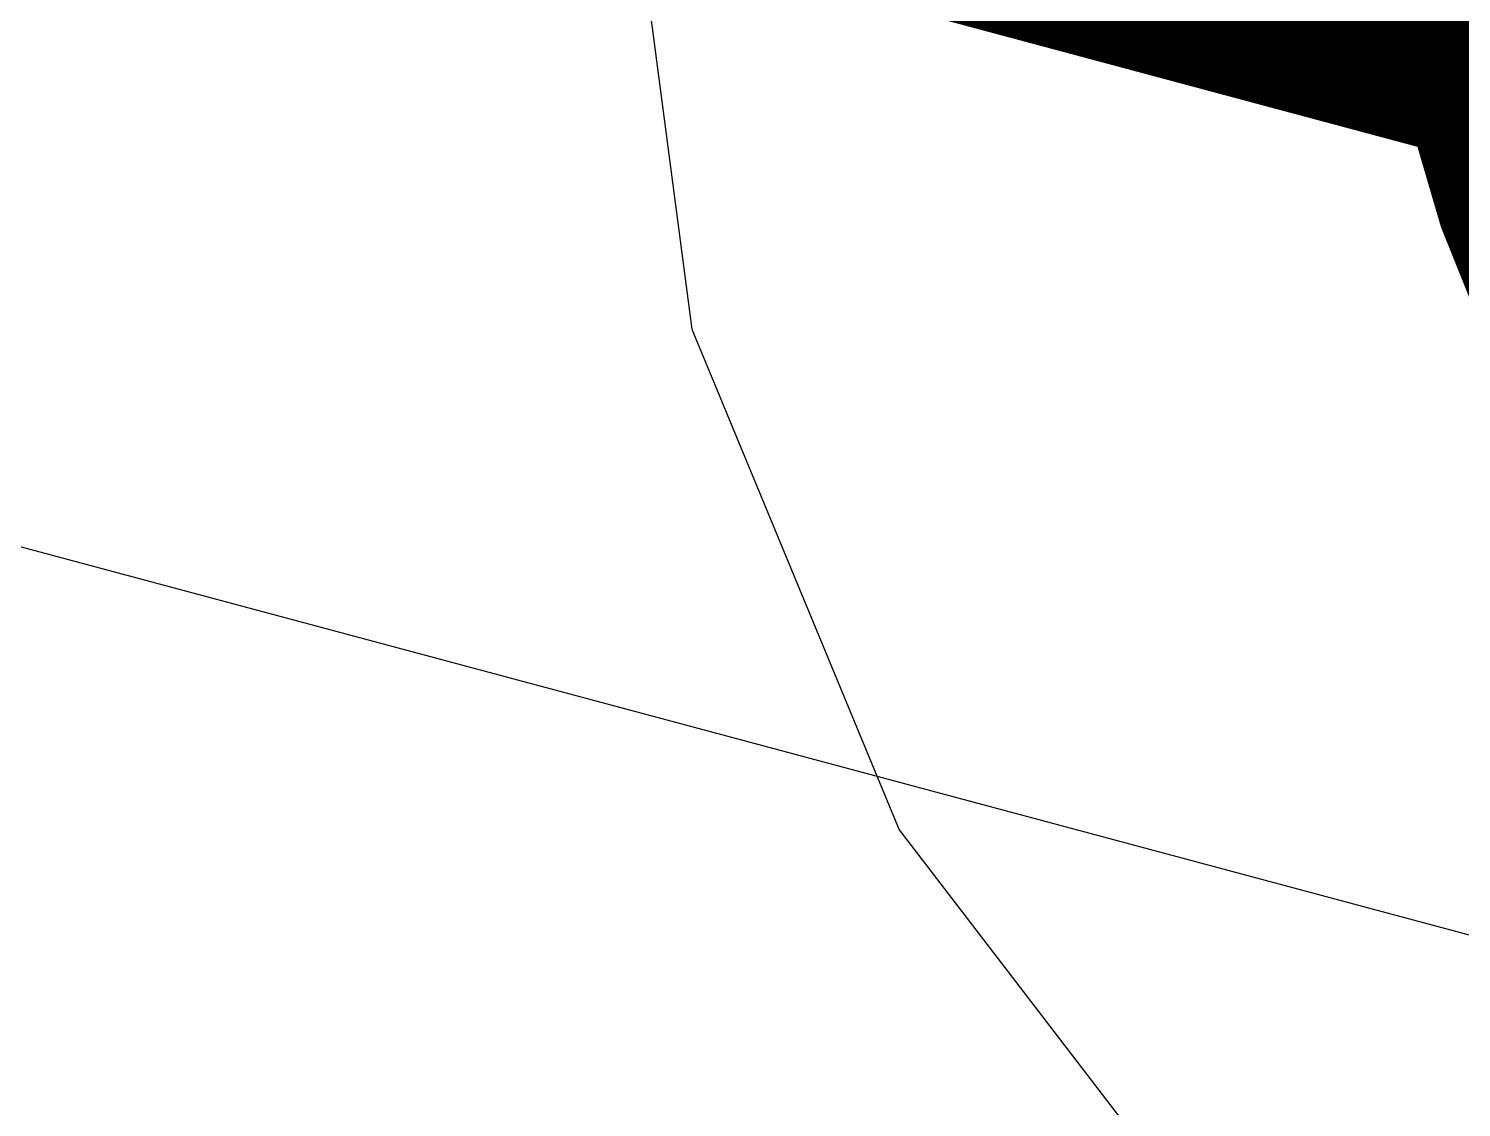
# Model space of a CAD drawing. Header units: inches. Extents: x -18 to 217, y -14 to 159.
# Drawn here: x 38.546 to 39.295, y 34.568 to 35.132 of the extents above; entities that cross this region are included whole.
import ezdxf

# ---------------------------------------------------------------- set-up
doc = ezdxf.new("R2010")
doc.units = ezdxf.units.IN
for name, color, linetype in [('Bottom Layer', 5, 'Continuous'), ('Dimension', 6, 'Continuous'), ('Fabrication', 76, 'Continuous'), ('Top Layer', 1, 'Continuous'), ('Top Overlay', 2, 'Continuous')]:
    doc.layers.add(name, color=color, linetype=linetype)

msp = doc.modelspace()

# ---------------------------------------------------------------- linework, layer by layer
at = {"layer": 'Bottom Layer'}
for p, q in [((38.85555, 35.25569), (38.89253, 34.97486)), ((38.89253, 34.97486), (39.00092, 34.71317)), ((39.00092, 34.71317), (39.17335, 34.48845))]:
    msp.add_line(p, q, dxfattribs=at)
at = {"layer": 'Bottom Layer', "const_width": 0.254}
msp.add_lwpolyline([(39.79293, 34.70748, -0.410559), (39.39057, 35.3965)], format="xyb", dxfattribs=at)
at = {"layer": 'Dimension', "const_width": 0.254}
for points in [[(58.31, 19.467, 1), (13.31, 19.467, 1)], [(54.56034, 19.46693, 1), (17.06033, 19.46693, 1)]]:
    msp.add_lwpolyline(points, format="xyb", close=True, dxfattribs=at)
at = {"layer": 'Fabrication', "const_width": 0.0127}
msp.add_lwpolyline([(39.83045, 34.95648, -0.476876), (38.92475, 34.22281)], format="xyb", dxfattribs=at)
msp.add_lwpolyline([(39.83045, 34.95648, -0.476876), (38.92475, 34.22281)], format="xyb", dxfattribs=at)
msp.add_lwpolyline([(39.83045, 34.95648, -0.476876), (38.92475, 34.22281)], format="xyb", dxfattribs=at)
msp.add_lwpolyline([(39.83045, 34.95648, -0.476876), (38.92475, 34.22281)], format="xyb", dxfattribs=at)
at = {"layer": 'Top Layer'}
msp.add_line((37.9709, 35.01405), (41.35687, 34.10677), dxfattribs=at)
at = {"layer": 'Top Layer', "const_width": 2.032}
msp.add_lwpolyline([(23.95966, 38.67549, -0.53877), (58.06216, 22.88544)], format="xyb", dxfattribs=at)
at = {"layer": 'Top Layer', "const_width": 0.254}
msp.add_lwpolyline([(38.10496, 35.51435), (41.49093, 34.60708)], dxfattribs=at)
at = {"layer": 'Top Overlay', "const_width": 0.254}
msp.add_lwpolyline([(50.81035, 19.46693, 1), (20.81035, 19.46693, 1)], format="xyb", close=True, dxfattribs=at)

doc.saveas('drawing.dxf')
